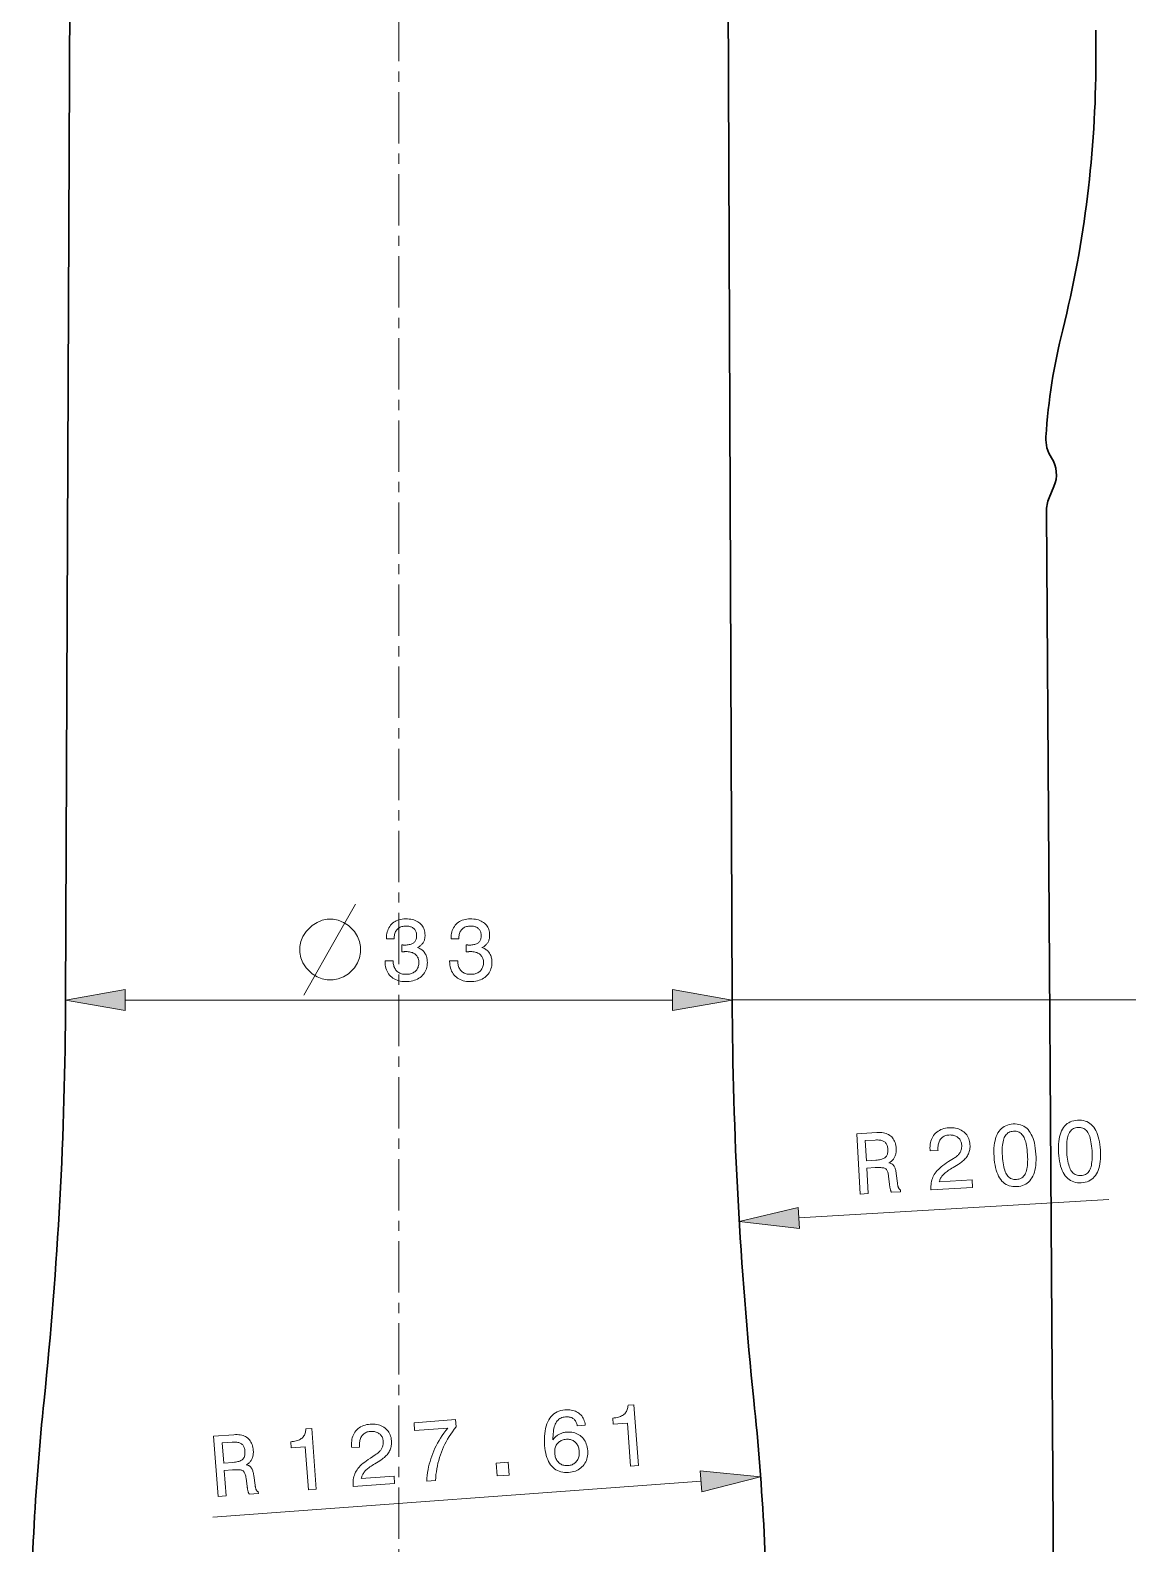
# Model space of a CAD drawing. Header units: millimetres. Extents: x 5 to 286, y 5 to 409.
# Drawn here: x 92.2 to 146.5, y 162 to 236.9 of the extents above; entities that cross this region are included whole.
import ezdxf

# ---------------------------------------------------------------- set-up
doc = ezdxf.new("R2010")
doc.units = ezdxf.units.MM
doc.header["$LTSCALE"] = 0.2
doc.linetypes.add('CENTERX2', pattern=[20.32, 12.7, -2.54, 2.54, -2.54])
doc.layers.add('CENTERLINE', color=4, linetype='CENTERX2')
doc.layers.add('DIMENSIONS', color=2, linetype='Continuous')
doc.layers.add('OUTLINE', color=7, linetype='Continuous', lineweight=25)

msp = doc.modelspace()

# ---------------------------------------------------------------- linework, layer by layer
at = {"layer": 'CENTERLINE', "lineweight": 13}
msp.add_line((110.464, 351.702), (110.464, 69.666), dxfattribs=at)
at = {"layer": 'DIMENSIONS', "lineweight": 13, "ltscale": 0.050457}
for p, q in [((93.964, 188.907), (93.964, 186.888)), ((126.964, 188.907), (126.964, 186.888))]:
    msp.add_line(p, q, dxfattribs=at)
at = {"layer": 'DIMENSIONS', "lineweight": 13}
for p, q in [((96.918, 188.888), (124.009, 188.888)), ((126.964, 188.907), (168.939, 188.907)), ((126.964, 188.907), (168.939, 188.907)), ((125.422, 165.068), (101.246, 163.287))]:
    msp.add_line(p, q, dxfattribs=at)
at = {"layer": 'DIMENSIONS', "lineweight": 13, "ltscale": 0.384163}
msp.add_line((130.261, 178.1), (145.6, 179.008), dxfattribs=at)
at = {"layer": 'DIMENSIONS', "lineweight": 13}
msp.add_lwpolyline([(105.764, 189.138), (107.464, 192.138), (108.314, 193.638)], dxfattribs=at)
for points in [[(107.214, 192.888), (106.914, 192.888), (106.664, 192.838), (106.414, 192.738), (106.164, 192.588), (105.864, 192.288), (105.714, 192.038), (105.614, 191.788), (105.564, 191.538), (105.564, 191.238), (105.614, 190.988), (105.714, 190.738), (105.864, 190.488), (106.164, 190.188), (106.414, 190.038), (106.664, 189.938), (106.914, 189.888), (107.214, 189.888), (107.464, 189.938), (107.714, 190.038), (107.964, 190.188), (108.264, 190.488), (108.414, 190.738), (108.514, 190.988), (108.564, 191.238), (108.564, 191.538), (108.514, 191.788), (108.414, 192.038), (108.264, 192.288), (107.964, 192.588), (107.714, 192.738), (107.464, 192.838)], [(109.775, 190.829), (110.174, 190.829), (110.177, 190.767), (110.183, 190.708), (110.192, 190.652), (110.205, 190.598), (110.22, 190.548), (110.239, 190.5), (110.262, 190.456), (110.287, 190.414), (110.316, 190.375), (110.348, 190.339), (110.382, 190.305), (110.42, 190.276), (110.46, 190.25), (110.503, 190.227), (110.549, 190.208), (110.597, 190.192), (110.648, 190.18), (110.701, 190.172), (110.758, 190.166), (110.817, 190.165), (110.874, 190.166), (110.93, 190.171), (110.982, 190.179), (111.033, 190.19), (111.08, 190.204), (111.126, 190.222), (111.168, 190.242), (111.209, 190.266), (111.246, 190.293), (111.282, 190.323), (111.314, 190.356), (111.343, 190.391), (111.368, 190.428), (111.39, 190.468), (111.409, 190.51), (111.424, 190.555), (111.436, 190.602), (111.444, 190.651), (111.45, 190.703), (111.451, 190.757), (111.45, 190.806), (111.445, 190.853), (111.436, 190.898), (111.424, 190.94), (111.409, 190.98), (111.391, 191.018), (111.369, 191.054), (111.344, 191.088), (111.316, 191.119), (111.284, 191.148), (111.249, 191.175), (111.211, 191.199), (111.171, 191.22), (111.128, 191.238), (111.082, 191.253), (111.034, 191.266), (110.982, 191.276), (110.928, 191.283), (110.872, 191.287), (110.812, 191.288), (110.804, 191.288), (110.795, 191.288), (110.787, 191.288), (110.778, 191.288), (110.769, 191.288), (110.76, 191.287), (110.751, 191.287), (110.742, 191.287), (110.733, 191.287), (110.724, 191.286), (110.714, 191.286), (110.704, 191.285), (110.693, 191.285), (110.682, 191.284), (110.67, 191.284), (110.658, 191.283), (110.645, 191.282), (110.631, 191.281), (110.617, 191.281), (110.602, 191.28), (110.602, 191.619), (110.611, 191.619), (110.62, 191.618), (110.629, 191.618), (110.638, 191.618), (110.647, 191.617), (110.656, 191.617), (110.665, 191.617), (110.673, 191.617), (110.682, 191.616), (110.69, 191.616), (110.699, 191.616), (110.707, 191.616), (110.715, 191.616), (110.723, 191.615), (110.731, 191.615), (110.739, 191.615), (110.746, 191.615), (110.754, 191.615), (110.761, 191.615), (110.768, 191.615), (110.825, 191.616), (110.879, 191.62), (110.929, 191.625), (110.977, 191.633), (111.021, 191.644), (111.063, 191.656), (111.102, 191.671), (111.137, 191.689), (111.17, 191.708), (111.199, 191.73), (111.226, 191.754), (111.25, 191.781), (111.271, 191.81), (111.289, 191.841), (111.304, 191.875), (111.317, 191.911), (111.327, 191.95), (111.334, 191.991), (111.338, 192.035), (111.34, 192.081), (111.338, 192.125), (111.334, 192.168), (111.327, 192.208), (111.318, 192.246), (111.306, 192.282), (111.291, 192.316), (111.273, 192.348), (111.252, 192.378), (111.229, 192.405), (111.204, 192.431), (111.175, 192.454), (111.144, 192.475), (111.111, 192.493), (111.076, 192.509), (111.038, 192.523), (110.997, 192.534), (110.955, 192.542), (110.91, 192.548), (110.862, 192.552), (110.812, 192.553), (110.756, 192.552), (110.703, 192.547), (110.653, 192.539), (110.605, 192.527), (110.56, 192.513), (110.518, 192.495), (110.479, 192.474), (110.442, 192.449), (110.408, 192.422), (110.377, 192.391), (110.349, 192.357), (110.324, 192.32), (110.301, 192.28), (110.282, 192.237), (110.266, 192.191), (110.252, 192.141), (110.242, 192.089), (110.234, 192.034), (110.23, 191.976), (110.228, 191.914), (109.845, 191.914), (109.845, 191.944), (109.847, 192.03), (109.855, 192.113), (109.868, 192.192), (109.886, 192.268), (109.909, 192.34), (109.937, 192.408), (109.97, 192.473), (110.009, 192.534), (110.052, 192.592), (110.101, 192.646), (110.154, 192.696), (110.211, 192.74), (110.271, 192.779), (110.334, 192.813), (110.402, 192.842), (110.472, 192.866), (110.547, 192.884), (110.625, 192.897), (110.706, 192.905), (110.791, 192.907), (110.881, 192.905), (110.967, 192.899), (111.049, 192.888), (111.126, 192.873), (111.199, 192.854), (111.269, 192.831), (111.334, 192.803), (111.394, 192.771), (111.451, 192.735), (111.504, 192.694), (111.552, 192.65), (111.595, 192.603), (111.633, 192.552), (111.666, 192.497), (111.694, 192.439), (111.716, 192.378), (111.734, 192.314), (111.747, 192.246), (111.754, 192.175), (111.757, 192.1), (111.756, 192.057), (111.753, 192.016), (111.748, 191.975), (111.742, 191.936), (111.733, 191.899), (111.722, 191.862), (111.71, 191.827), (111.696, 191.793), (111.679, 191.76), (111.661, 191.729), (111.641, 191.699), (111.619, 191.67), (111.595, 191.643), (111.57, 191.618), (111.542, 191.593), (111.513, 191.571), (111.482, 191.55), (111.449, 191.53), (111.414, 191.512), (111.377, 191.495), (111.425, 191.476), (111.47, 191.455), (111.512, 191.433), (111.553, 191.408), (111.591, 191.382), (111.626, 191.353), (111.66, 191.322), (111.691, 191.29), (111.719, 191.255), (111.745, 191.219), (111.769, 191.18), (111.791, 191.14), (111.809, 191.098), (111.826, 191.055), (111.839, 191.009), (111.851, 190.962), (111.859, 190.914), (111.866, 190.863), (111.87, 190.811), (111.871, 190.757), (111.868, 190.672), (111.859, 190.591), (111.844, 190.513), (111.824, 190.439), (111.797, 190.367), (111.765, 190.3), (111.726, 190.236), (111.682, 190.175), (111.632, 190.117), (111.576, 190.063), (111.515, 190.014), (111.45, 189.969), (111.381, 189.93), (111.308, 189.896), (111.232, 189.867), (111.152, 189.844), (111.067, 189.825), (110.979, 189.812), (110.887, 189.805), (110.791, 189.802), (110.7, 189.805), (110.613, 189.813), (110.53, 189.826), (110.45, 189.845), (110.374, 189.87), (110.302, 189.9), (110.234, 189.935), (110.169, 189.976), (110.109, 190.022), (110.051, 190.074), (109.999, 190.13), (109.952, 190.19), (109.911, 190.253), (109.875, 190.32), (109.844, 190.391), (109.819, 190.466), (109.8, 190.544), (109.786, 190.625), (109.778, 190.71), (109.775, 190.799)], [(112.973, 190.829), (113.372, 190.829), (113.375, 190.767), (113.381, 190.708), (113.39, 190.652), (113.403, 190.598), (113.418, 190.548), (113.437, 190.5), (113.46, 190.456), (113.485, 190.414), (113.514, 190.375), (113.546, 190.339), (113.581, 190.305), (113.618, 190.276), (113.658, 190.25), (113.701, 190.227), (113.747, 190.208), (113.795, 190.192), (113.846, 190.18), (113.9, 190.172), (113.956, 190.166), (114.015, 190.165), (114.073, 190.166), (114.128, 190.171), (114.181, 190.179), (114.231, 190.19), (114.279, 190.204), (114.324, 190.222), (114.367, 190.242), (114.407, 190.266), (114.445, 190.293), (114.48, 190.323), (114.512, 190.356), (114.541, 190.391), (114.566, 190.428), (114.588, 190.468), (114.607, 190.51), (114.622, 190.555), (114.634, 190.602), (114.643, 190.651), (114.648, 190.703), (114.649, 190.757), (114.648, 190.806), (114.643, 190.853), (114.634, 190.898), (114.623, 190.94), (114.608, 190.98), (114.589, 191.018), (114.567, 191.054), (114.542, 191.088), (114.514, 191.119), (114.482, 191.148), (114.447, 191.175), (114.409, 191.199), (114.369, 191.22), (114.326, 191.238), (114.28, 191.253), (114.232, 191.266), (114.181, 191.276), (114.127, 191.283), (114.07, 191.287), (114.011, 191.288), (114.002, 191.288), (113.994, 191.288), (113.985, 191.288), (113.976, 191.288), (113.967, 191.288), (113.959, 191.287), (113.95, 191.287), (113.94, 191.287), (113.931, 191.287), (113.922, 191.286), (113.913, 191.286), (113.902, 191.285), (113.892, 191.285), (113.88, 191.284), (113.868, 191.284), (113.856, 191.283), (113.843, 191.282), (113.829, 191.281), (113.815, 191.281), (113.8, 191.28), (113.8, 191.619), (113.809, 191.619), (113.818, 191.618), (113.827, 191.618), (113.836, 191.618), (113.845, 191.617), (113.854, 191.617), (113.863, 191.617), (113.871, 191.617), (113.88, 191.616), (113.888, 191.616), (113.897, 191.616), (113.905, 191.616), (113.913, 191.616), (113.921, 191.615), (113.929, 191.615), (113.937, 191.615), (113.944, 191.615), (113.952, 191.615), (113.959, 191.615), (113.966, 191.615), (114.023, 191.616), (114.077, 191.62), (114.127, 191.625), (114.175, 191.633), (114.22, 191.644), (114.261, 191.656), (114.3, 191.671), (114.335, 191.689), (114.368, 191.708), (114.397, 191.73), (114.424, 191.754), (114.448, 191.781), (114.469, 191.81), (114.487, 191.841), (114.503, 191.875), (114.515, 191.911), (114.525, 191.95), (114.532, 191.991), (114.536, 192.035), (114.538, 192.081), (114.536, 192.125), (114.532, 192.168), (114.525, 192.208), (114.516, 192.246), (114.504, 192.282), (114.489, 192.316), (114.471, 192.348), (114.451, 192.378), (114.428, 192.405), (114.402, 192.431), (114.373, 192.454), (114.343, 192.475), (114.309, 192.493), (114.274, 192.509), (114.236, 192.523), (114.196, 192.534), (114.153, 192.542), (114.108, 192.548), (114.06, 192.552), (114.011, 192.553), (113.955, 192.552), (113.901, 192.547), (113.851, 192.539), (113.803, 192.527), (113.758, 192.513), (113.716, 192.495), (113.677, 192.474), (113.64, 192.449), (113.606, 192.422), (113.575, 192.391), (113.547, 192.357), (113.522, 192.32), (113.499, 192.28), (113.48, 192.237), (113.464, 192.191), (113.45, 192.141), (113.44, 192.089), (113.433, 192.034), (113.428, 191.976), (113.427, 191.914), (113.043, 191.914), (113.043, 191.944), (113.046, 192.03), (113.053, 192.113), (113.066, 192.192), (113.084, 192.268), (113.107, 192.34), (113.135, 192.408), (113.168, 192.473), (113.207, 192.534), (113.25, 192.592), (113.299, 192.646), (113.352, 192.696), (113.409, 192.74), (113.469, 192.779), (113.533, 192.813), (113.6, 192.842), (113.671, 192.866), (113.745, 192.884), (113.823, 192.897), (113.904, 192.905), (113.99, 192.907), (114.079, 192.905), (114.165, 192.899), (114.247, 192.888), (114.324, 192.873), (114.397, 192.854), (114.467, 192.831), (114.532, 192.803), (114.593, 192.771), (114.649, 192.735), (114.702, 192.694), (114.75, 192.65), (114.793, 192.603), (114.831, 192.552), (114.864, 192.497), (114.892, 192.439), (114.915, 192.378), (114.932, 192.314), (114.945, 192.246), (114.953, 192.175), (114.955, 192.1), (114.954, 192.057), (114.951, 192.016), (114.946, 191.975), (114.94, 191.936), (114.931, 191.899), (114.921, 191.862), (114.908, 191.827), (114.894, 191.793), (114.877, 191.76), (114.859, 191.729), (114.839, 191.699), (114.817, 191.67), (114.793, 191.643), (114.768, 191.618), (114.74, 191.593), (114.711, 191.571), (114.68, 191.55), (114.647, 191.53), (114.612, 191.512), (114.576, 191.495), (114.623, 191.476), (114.668, 191.455), (114.711, 191.433), (114.751, 191.408), (114.789, 191.382), (114.824, 191.353), (114.858, 191.322), (114.889, 191.29), (114.917, 191.255), (114.944, 191.219), (114.967, 191.18), (114.989, 191.14), (115.008, 191.098), (115.024, 191.055), (115.038, 191.009), (115.049, 190.962), (115.058, 190.914), (115.064, 190.863), (115.068, 190.811), (115.069, 190.757), (115.066, 190.672), (115.057, 190.591), (115.042, 190.513), (115.022, 190.439), (114.995, 190.367), (114.963, 190.3), (114.924, 190.236), (114.88, 190.175), (114.83, 190.117), (114.774, 190.063), (114.713, 190.014), (114.648, 189.969), (114.579, 189.93), (114.507, 189.896), (114.43, 189.867), (114.35, 189.844), (114.266, 189.825), (114.177, 189.812), (114.085, 189.805), (113.99, 189.802), (113.899, 189.805), (113.812, 189.813), (113.728, 189.826), (113.649, 189.845), (113.573, 189.87), (113.501, 189.9), (113.432, 189.935), (113.368, 189.976), (113.307, 190.022), (113.25, 190.074), (113.197, 190.13), (113.15, 190.19), (113.109, 190.253), (113.073, 190.32), (113.042, 190.391), (113.018, 190.466), (112.998, 190.544), (112.984, 190.625), (112.976, 190.71), (112.973, 190.799)], [(96.918, 189.409), (93.964, 188.888), (96.918, 188.367)], [(124.009, 188.367), (126.964, 188.888), (124.009, 189.409)], [(143.116, 181.329), (143.11, 181.477), (143.11, 181.619), (143.115, 181.753), (143.126, 181.881), (143.143, 182.002), (143.165, 182.115), (143.194, 182.222), (143.228, 182.322), (143.267, 182.415), (143.313, 182.501), (143.364, 182.579), (143.42, 182.65), (143.482, 182.714), (143.549, 182.77), (143.621, 182.818), (143.699, 182.858), (143.781, 182.891), (143.87, 182.916), (143.963, 182.933), (144.062, 182.943), (144.162, 182.945), (144.257, 182.939), (144.348, 182.925), (144.435, 182.902), (144.517, 182.871), (144.594, 182.833), (144.667, 182.785), (144.735, 182.73), (144.799, 182.667), (144.859, 182.595), (144.913, 182.516), (144.963, 182.429), (145.008, 182.334), (145.048, 182.231), (145.084, 182.12), (145.115, 182.002), (145.14, 181.876), (145.161, 181.742), (145.178, 181.601), (145.189, 181.451), (145.195, 181.302), (145.196, 181.16), (145.191, 181.025), (145.18, 180.897), (145.163, 180.777), (145.141, 180.663), (145.113, 180.557), (145.08, 180.457), (145.04, 180.365), (144.996, 180.28), (144.945, 180.203), (144.889, 180.133), (144.828, 180.07), (144.761, 180.015), (144.689, 179.968), (144.611, 179.928), (144.528, 179.895), (144.439, 179.87), (144.345, 179.853), (144.245, 179.843), (144.146, 179.841), (144.051, 179.848), (143.961, 179.862), (143.875, 179.884), (143.793, 179.915), (143.715, 179.954), (143.642, 180.001), (143.574, 180.056), (143.51, 180.12), (143.45, 180.191), (143.394, 180.27), (143.344, 180.357), (143.298, 180.452), (143.258, 180.554), (143.222, 180.664), (143.191, 180.782), (143.165, 180.907), (143.144, 181.04), (143.128, 181.18)], [(133.302, 179.282), (133.125, 182.273), (134.125, 182.332), (134.211, 182.335), (134.294, 182.333), (134.372, 182.327), (134.447, 182.316), (134.517, 182.301), (134.584, 182.28), (134.647, 182.256), (134.706, 182.226), (134.76, 182.192), (134.811, 182.154), (134.858, 182.111), (134.9, 182.064), (134.938, 182.012), (134.972, 181.957), (135.001, 181.897), (135.025, 181.833), (135.046, 181.764), (135.062, 181.691), (135.073, 181.614), (135.08, 181.533), (135.082, 181.485), (135.082, 181.437), (135.08, 181.392), (135.075, 181.347), (135.069, 181.304), (135.06, 181.263), (135.049, 181.223), (135.037, 181.184), (135.022, 181.147), (135.005, 181.111), (134.986, 181.076), (134.965, 181.043), (134.942, 181.011), (134.917, 180.981), (134.89, 180.953), (134.861, 180.926), (134.83, 180.9), (134.797, 180.876), (134.762, 180.853), (134.725, 180.832), (134.757, 180.823), (134.788, 180.813), (134.817, 180.802), (134.844, 180.789), (134.87, 180.775), (134.893, 180.76), (134.915, 180.743), (134.935, 180.725), (134.953, 180.706), (134.97, 180.685), (134.985, 180.662), (134.999, 180.636), (135.013, 180.606), (135.026, 180.573), (135.037, 180.536), (135.048, 180.496), (135.058, 180.453), (135.068, 180.406), (135.076, 180.356), (135.083, 180.302), (135.144, 179.818), (135.148, 179.787), (135.152, 179.758), (135.157, 179.731), (135.162, 179.706), (135.167, 179.682), (135.173, 179.66), (135.178, 179.64), (135.184, 179.621), (135.191, 179.604), (135.197, 179.589), (135.205, 179.575), (135.212, 179.561), (135.221, 179.549), (135.23, 179.537), (135.239, 179.526), (135.249, 179.516), (135.26, 179.507), (135.272, 179.498), (135.284, 179.49), (135.297, 179.483), (135.301, 179.401), (134.849, 179.374), (134.843, 179.384), (134.836, 179.394), (134.83, 179.406), (134.824, 179.419), (134.819, 179.433), (134.813, 179.447), (134.808, 179.463), (134.802, 179.48), (134.797, 179.497), (134.792, 179.516), (134.787, 179.536), (134.782, 179.557), (134.778, 179.58), (134.773, 179.604), (134.768, 179.629), (134.764, 179.655), (134.76, 179.683), (134.755, 179.713), (134.751, 179.743), (134.747, 179.775), (134.703, 180.161), (134.696, 180.218), (134.687, 180.27), (134.676, 180.317), (134.664, 180.361), (134.65, 180.401), (134.635, 180.436), (134.619, 180.467), (134.601, 180.494), (134.582, 180.517), (134.561, 180.535), (134.536, 180.551), (134.505, 180.564), (134.468, 180.575), (134.425, 180.584), (134.376, 180.591), (134.32, 180.595), (134.259, 180.598), (134.191, 180.598), (134.118, 180.597), (134.038, 180.593), (133.627, 180.569), (133.702, 179.306)], [(136.805, 179.49), (136.804, 179.502), (136.801, 179.59), (136.802, 179.674), (136.808, 179.757), (136.817, 179.836), (136.832, 179.913), (136.85, 179.987), (136.873, 180.058), (136.9, 180.127), (136.931, 180.193), (136.966, 180.256), (137.007, 180.318), (137.055, 180.381), (137.11, 180.443), (137.171, 180.506), (137.238, 180.57), (137.313, 180.633), (137.394, 180.697), (137.481, 180.761), (137.576, 180.826), (137.677, 180.891), (137.923, 181.045), (137.966, 181.072), (138.007, 181.101), (138.045, 181.129), (138.08, 181.158), (138.114, 181.188), (138.144, 181.218), (138.172, 181.249), (138.198, 181.28), (138.221, 181.311), (138.241, 181.343), (138.259, 181.376), (138.275, 181.409), (138.289, 181.444), (138.301, 181.48), (138.31, 181.516), (138.317, 181.553), (138.322, 181.592), (138.325, 181.631), (138.326, 181.671), (138.325, 181.712), (138.32, 181.759), (138.313, 181.804), (138.302, 181.846), (138.288, 181.887), (138.271, 181.925), (138.251, 181.961), (138.228, 181.996), (138.201, 182.028), (138.172, 182.059), (138.139, 182.087), (138.104, 182.113), (138.066, 182.135), (138.027, 182.155), (137.985, 182.172), (137.942, 182.185), (137.896, 182.196), (137.849, 182.203), (137.799, 182.208), (137.747, 182.209), (137.694, 182.207), (137.641, 182.202), (137.59, 182.194), (137.542, 182.182), (137.497, 182.166), (137.454, 182.147), (137.413, 182.124), (137.375, 182.097), (137.34, 182.067), (137.307, 182.034), (137.276, 181.997), (137.249, 181.957), (137.225, 181.914), (137.204, 181.868), (137.186, 181.82), (137.172, 181.77), (137.161, 181.717), (137.153, 181.661), (137.149, 181.603), (137.147, 181.542), (137.15, 181.478), (137.152, 181.442), (136.76, 181.419), (136.757, 181.48), (136.754, 181.573), (136.757, 181.662), (136.765, 181.748), (136.779, 181.83), (136.799, 181.909), (136.824, 181.983), (136.855, 182.055), (136.892, 182.122), (136.934, 182.186), (136.982, 182.247), (137.034, 182.302), (137.091, 182.353), (137.152, 182.398), (137.217, 182.438), (137.287, 182.473), (137.36, 182.502), (137.438, 182.526), (137.52, 182.545), (137.606, 182.558), (137.696, 182.566), (137.782, 182.569), (137.866, 182.567), (137.947, 182.559), (138.024, 182.546), (138.099, 182.529), (138.17, 182.506), (138.238, 182.478), (138.304, 182.444), (138.366, 182.406), (138.425, 182.363), (138.479, 182.315), (138.529, 182.264), (138.573, 182.209), (138.612, 182.151), (138.646, 182.09), (138.674, 182.025), (138.698, 181.957), (138.715, 181.886), (138.728, 181.811), (138.735, 181.733), (138.737, 181.671), (138.736, 181.611), (138.732, 181.553), (138.724, 181.496), (138.713, 181.44), (138.698, 181.386), (138.68, 181.332), (138.659, 181.281), (138.635, 181.23), (138.608, 181.181), (138.577, 181.133), (138.542, 181.086), (138.504, 181.041), (138.463, 180.996), (138.418, 180.952), (138.37, 180.91), (138.319, 180.868), (138.264, 180.827), (138.205, 180.788), (138.143, 180.749), (137.898, 180.606), (137.83, 180.565), (137.767, 180.524), (137.707, 180.485), (137.651, 180.447), (137.6, 180.409), (137.552, 180.373), (137.508, 180.337), (137.469, 180.303), (137.433, 180.269), (137.402, 180.237), (137.373, 180.204), (137.347, 180.171), (137.323, 180.137), (137.301, 180.103), (137.281, 180.068), (137.263, 180.033), (137.248, 179.997), (137.234, 179.96), (137.223, 179.923), (137.214, 179.885), (138.839, 179.982), (138.861, 179.611)], [(139.924, 181.14), (139.918, 181.288), (139.917, 181.43), (139.922, 181.564), (139.934, 181.692), (139.95, 181.813), (139.973, 181.926), (140.001, 182.033), (140.035, 182.133), (140.075, 182.226), (140.12, 182.312), (140.171, 182.391), (140.228, 182.462), (140.289, 182.525), (140.356, 182.581), (140.428, 182.629), (140.506, 182.669), (140.589, 182.702), (140.677, 182.727), (140.77, 182.744), (140.869, 182.754), (140.969, 182.756), (141.065, 182.75), (141.156, 182.736), (141.242, 182.713), (141.324, 182.682), (141.402, 182.644), (141.474, 182.597), (141.543, 182.541), (141.607, 182.478), (141.666, 182.406), (141.721, 182.327), (141.77, 182.24), (141.816, 182.145), (141.856, 182.042), (141.891, 181.931), (141.922, 181.813), (141.948, 181.687), (141.969, 181.553), (141.985, 181.412), (141.997, 181.262), (142.003, 181.113), (142.003, 180.971), (141.998, 180.836), (141.987, 180.708), (141.971, 180.588), (141.949, 180.474), (141.921, 180.368), (141.887, 180.269), (141.848, 180.176), (141.803, 180.091), (141.752, 180.014), (141.697, 179.944), (141.635, 179.881), (141.568, 179.826), (141.496, 179.779), (141.418, 179.739), (141.335, 179.706), (141.246, 179.681), (141.152, 179.664), (141.053, 179.654), (140.953, 179.652), (140.859, 179.659), (140.768, 179.673), (140.682, 179.696), (140.6, 179.726), (140.523, 179.765), (140.45, 179.812), (140.381, 179.867), (140.317, 179.931), (140.257, 180.002), (140.202, 180.082), (140.151, 180.169), (140.106, 180.263), (140.065, 180.366), (140.029, 180.475), (139.999, 180.593), (139.973, 180.718), (139.951, 180.851), (139.935, 180.992)], [(140.336, 181.164), (140.345, 181.044), (140.356, 180.93), (140.37, 180.824), (140.387, 180.724), (140.406, 180.63), (140.428, 180.544), (140.452, 180.465), (140.479, 180.392), (140.509, 180.326), (140.541, 180.267), (140.577, 180.214), (140.615, 180.168), (140.656, 180.127), (140.701, 180.092), (140.748, 180.063), (140.799, 180.04), (140.852, 180.023), (140.909, 180.012), (140.969, 180.007), (141.032, 180.008), (141.095, 180.014), (141.154, 180.026), (141.209, 180.044), (141.26, 180.067), (141.308, 180.095), (141.351, 180.129), (141.391, 180.169), (141.427, 180.214), (141.459, 180.264), (141.487, 180.32), (141.512, 180.382), (141.533, 180.45), (141.551, 180.526), (141.566, 180.607), (141.577, 180.696), (141.585, 180.791), (141.589, 180.893), (141.59, 181.001), (141.588, 181.116), (141.582, 181.238), (141.573, 181.36), (141.562, 181.475), (141.548, 181.582), (141.532, 181.683), (141.513, 181.777), (141.491, 181.864), (141.467, 181.943), (141.441, 182.016), (141.411, 182.082), (141.38, 182.14), (141.345, 182.192), (141.307, 182.239), (141.266, 182.279), (141.222, 182.313), (141.175, 182.342), (141.124, 182.365), (141.071, 182.381), (141.014, 182.392), (140.954, 182.397), (140.89, 182.396), (140.828, 182.39), (140.769, 182.378), (140.714, 182.36), (140.663, 182.337), (140.615, 182.308), (140.572, 182.274), (140.532, 182.234), (140.495, 182.189), (140.463, 182.138), (140.434, 182.081), (140.409, 182.019), (140.387, 181.95), (140.369, 181.874), (140.354, 181.792), (140.342, 181.704), (140.334, 181.609), (140.329, 181.507), (140.328, 181.399), (140.33, 181.285)], [(143.529, 181.353), (143.537, 181.233), (143.549, 181.119), (143.563, 181.012), (143.579, 180.913), (143.598, 180.819), (143.62, 180.733), (143.645, 180.654), (143.672, 180.581), (143.701, 180.515), (143.734, 180.456), (143.769, 180.403), (143.807, 180.357), (143.849, 180.316), (143.893, 180.281), (143.941, 180.252), (143.991, 180.229), (144.045, 180.212), (144.102, 180.201), (144.162, 180.196), (144.224, 180.197), (144.287, 180.203), (144.346, 180.215), (144.401, 180.233), (144.453, 180.256), (144.5, 180.284), (144.544, 180.318), (144.584, 180.358), (144.62, 180.403), (144.652, 180.453), (144.68, 180.509), (144.705, 180.571), (144.726, 180.639), (144.744, 180.714), (144.758, 180.796), (144.769, 180.885), (144.777, 180.98), (144.782, 181.082), (144.783, 181.19), (144.78, 181.305), (144.775, 181.427), (144.766, 181.549), (144.755, 181.664), (144.741, 181.771), (144.724, 181.872), (144.705, 181.966), (144.684, 182.053), (144.66, 182.132), (144.633, 182.205), (144.604, 182.271), (144.572, 182.329), (144.538, 182.381), (144.5, 182.428), (144.459, 182.468), (144.415, 182.502), (144.367, 182.531), (144.317, 182.554), (144.263, 182.57), (144.206, 182.581), (144.146, 182.586), (144.083, 182.585), (144.021, 182.579), (143.962, 182.567), (143.907, 182.549), (143.855, 182.526), (143.808, 182.497), (143.764, 182.463), (143.724, 182.423), (143.688, 182.378), (143.655, 182.327), (143.627, 182.27), (143.601, 182.208), (143.58, 182.139), (143.561, 182.063), (143.546, 181.981), (143.535, 181.893), (143.527, 181.798), (143.522, 181.696), (143.521, 181.588), (143.523, 181.474)], [(134.035, 181.959), (133.547, 181.93), (133.606, 180.935), (134.067, 180.962), (134.135, 180.967), (134.198, 180.975), (134.258, 180.984), (134.313, 180.995), (134.363, 181.009), (134.409, 181.024), (134.451, 181.042), (134.488, 181.061), (134.521, 181.083), (134.55, 181.107), (134.575, 181.133), (134.597, 181.162), (134.616, 181.194), (134.632, 181.229), (134.645, 181.267), (134.655, 181.308), (134.662, 181.352), (134.667, 181.398), (134.668, 181.448), (134.666, 181.5), (134.662, 181.552), (134.655, 181.6), (134.645, 181.645), (134.633, 181.687), (134.619, 181.726), (134.601, 181.761), (134.582, 181.794), (134.559, 181.823), (134.534, 181.849), (134.507, 181.872), (134.476, 181.892), (134.442, 181.91), (134.404, 181.925), (134.362, 181.937), (134.317, 181.947), (134.268, 181.955), (134.215, 181.959), (134.159, 181.962), (134.099, 181.962)], [(130.23, 178.621), (127.311, 177.926), (130.291, 177.58)], [(119.689, 167.843), (119.294, 167.814), (119.285, 167.859), (119.274, 167.902), (119.26, 167.942), (119.245, 167.98), (119.227, 168.016), (119.207, 168.049), (119.185, 168.08), (119.161, 168.108), (119.134, 168.134), (119.106, 168.158), (119.075, 168.179), (119.043, 168.198), (119.009, 168.214), (118.973, 168.227), (118.935, 168.238), (118.895, 168.246), (118.853, 168.252), (118.809, 168.255), (118.764, 168.255), (118.716, 168.253), (118.652, 168.246), (118.592, 168.233), (118.535, 168.215), (118.482, 168.192), (118.432, 168.164), (118.385, 168.131), (118.342, 168.093), (118.302, 168.049), (118.266, 168.001), (118.234, 167.947), (118.204, 167.888), (118.178, 167.823), (118.156, 167.754), (118.136, 167.679), (118.12, 167.598), (118.108, 167.512), (118.098, 167.421), (118.092, 167.325), (118.089, 167.223), (118.09, 167.116), (118.113, 167.15), (118.138, 167.182), (118.164, 167.212), (118.191, 167.241), (118.219, 167.269), (118.249, 167.295), (118.28, 167.32), (118.312, 167.343), (118.345, 167.365), (118.38, 167.385), (118.415, 167.403), (118.452, 167.421), (118.489, 167.436), (118.528, 167.45), (118.568, 167.462), (118.608, 167.473), (118.65, 167.482), (118.692, 167.489), (118.736, 167.495), (118.78, 167.499), (118.864, 167.502), (118.945, 167.5), (119.022, 167.492), (119.098, 167.478), (119.17, 167.459), (119.24, 167.434), (119.306, 167.403), (119.37, 167.367), (119.432, 167.325), (119.49, 167.277), (119.544, 167.225), (119.594, 167.169), (119.638, 167.108), (119.678, 167.044), (119.712, 166.976), (119.741, 166.905), (119.765, 166.829), (119.785, 166.749), (119.799, 166.666), (119.808, 166.579), (119.811, 166.491), (119.809, 166.406), (119.801, 166.325), (119.787, 166.246), (119.767, 166.17), (119.742, 166.097), (119.71, 166.027), (119.673, 165.959), (119.63, 165.895), (119.58, 165.834), (119.526, 165.777), (119.469, 165.725), (119.407, 165.678), (119.341, 165.637), (119.272, 165.601), (119.198, 165.57), (119.121, 165.545), (119.04, 165.525), (118.955, 165.51), (118.866, 165.501), (118.763, 165.497), (118.665, 165.501), (118.571, 165.512), (118.481, 165.531), (118.395, 165.558), (118.314, 165.592), (118.238, 165.634), (118.165, 165.684), (118.098, 165.741), (118.034, 165.806), (117.975, 165.878), (117.922, 165.956), (117.873, 166.042), (117.83, 166.135), (117.792, 166.234), (117.758, 166.341), (117.73, 166.454), (117.708, 166.574), (117.69, 166.7), (117.677, 166.834), (117.669, 166.991), (117.666, 167.142), (117.671, 167.285), (117.682, 167.422), (117.699, 167.552), (117.723, 167.675), (117.753, 167.792), (117.79, 167.901), (117.833, 168.004), (117.883, 168.1), (117.939, 168.188), (118, 168.268), (118.066, 168.339), (118.138, 168.402), (118.216, 168.456), (118.299, 168.502), (118.387, 168.54), (118.481, 168.569), (118.58, 168.589), (118.684, 168.602), (118.768, 168.606), (118.848, 168.605), (118.926, 168.6), (118.999, 168.59), (119.07, 168.576), (119.137, 168.557), (119.201, 168.533), (119.262, 168.505), (119.32, 168.472), (119.374, 168.435), (119.424, 168.393), (119.471, 168.348), (119.513, 168.298), (119.551, 168.245), (119.584, 168.188), (119.614, 168.126), (119.639, 168.061), (119.66, 167.992), (119.677, 167.919)], [(121.929, 165.814), (121.773, 167.941), (121.075, 167.89), (121.052, 168.195), (121.127, 168.203), (121.198, 168.213), (121.264, 168.226), (121.326, 168.241), (121.385, 168.258), (121.439, 168.278), (121.489, 168.299), (121.534, 168.324), (121.576, 168.35), (121.614, 168.379), (121.647, 168.41), (121.678, 168.445), (121.705, 168.482), (121.729, 168.523), (121.75, 168.567), (121.768, 168.614), (121.782, 168.663), (121.794, 168.716), (121.802, 168.773), (121.806, 168.832), (122.099, 168.853), (122.321, 165.842)], [(108.198, 164.802), (108.197, 164.814), (108.193, 164.902), (108.193, 164.986), (108.197, 165.069), (108.206, 165.148), (108.219, 165.225), (108.236, 165.299), (108.257, 165.371), (108.283, 165.44), (108.314, 165.507), (108.348, 165.571), (108.389, 165.633), (108.435, 165.696), (108.489, 165.76), (108.549, 165.824), (108.616, 165.888), (108.689, 165.953), (108.769, 166.018), (108.856, 166.083), (108.949, 166.149), (109.049, 166.215), (109.293, 166.373), (109.336, 166.401), (109.376, 166.43), (109.414, 166.459), (109.449, 166.489), (109.482, 166.519), (109.512, 166.549), (109.54, 166.58), (109.565, 166.612), (109.587, 166.644), (109.607, 166.676), (109.625, 166.709), (109.64, 166.743), (109.654, 166.777), (109.665, 166.813), (109.674, 166.85), (109.68, 166.887), (109.685, 166.926), (109.687, 166.965), (109.688, 167.005), (109.686, 167.046), (109.681, 167.093), (109.672, 167.137), (109.661, 167.18), (109.647, 167.22), (109.629, 167.258), (109.608, 167.294), (109.585, 167.328), (109.558, 167.36), (109.528, 167.39), (109.494, 167.418), (109.459, 167.443), (109.421, 167.466), (109.381, 167.485), (109.339, 167.501), (109.296, 167.514), (109.25, 167.523), (109.202, 167.53), (109.153, 167.534), (109.101, 167.534), (109.047, 167.532), (108.994, 167.526), (108.944, 167.517), (108.896, 167.504), (108.851, 167.488), (108.808, 167.468), (108.768, 167.444), (108.73, 167.417), (108.695, 167.387), (108.663, 167.353), (108.633, 167.315), (108.606, 167.275), (108.583, 167.232), (108.562, 167.186), (108.545, 167.138), (108.532, 167.087), (108.522, 167.034), (108.515, 166.978), (108.511, 166.92), (108.511, 166.859), (108.514, 166.795), (108.517, 166.759), (108.126, 166.731), (108.121, 166.791), (108.117, 166.884), (108.118, 166.974), (108.126, 167.059), (108.139, 167.142), (108.157, 167.22), (108.181, 167.296), (108.211, 167.367), (108.247, 167.435), (108.288, 167.5), (108.335, 167.561), (108.387, 167.618), (108.443, 167.669), (108.503, 167.715), (108.568, 167.756), (108.637, 167.792), (108.71, 167.822), (108.787, 167.847), (108.868, 167.867), (108.954, 167.882), (109.044, 167.891), (109.131, 167.895), (109.215, 167.894), (109.295, 167.887), (109.373, 167.876), (109.448, 167.859), (109.52, 167.837), (109.588, 167.81), (109.654, 167.778), (109.716, 167.74), (109.776, 167.698), (109.832, 167.651), (109.882, 167.6), (109.927, 167.547), (109.967, 167.489), (110.001, 167.428), (110.031, 167.364), (110.055, 167.296), (110.074, 167.225), (110.087, 167.15), (110.096, 167.072), (110.099, 167.011), (110.098, 166.951), (110.095, 166.893), (110.088, 166.835), (110.077, 166.779), (110.064, 166.725), (110.047, 166.671), (110.026, 166.619), (110.003, 166.569), (109.976, 166.519), (109.946, 166.471), (109.912, 166.423), (109.875, 166.377), (109.834, 166.332), (109.79, 166.287), (109.743, 166.244), (109.692, 166.202), (109.637, 166.16), (109.579, 166.12), (109.518, 166.081), (109.275, 165.934), (109.208, 165.892), (109.145, 165.85), (109.086, 165.81), (109.03, 165.771), (108.979, 165.733), (108.932, 165.696), (108.889, 165.66), (108.85, 165.624), (108.815, 165.59), (108.784, 165.557), (108.756, 165.524), (108.73, 165.491), (108.706, 165.457), (108.685, 165.422), (108.666, 165.387), (108.648, 165.352), (108.633, 165.315), (108.621, 165.279), (108.61, 165.241), (108.602, 165.203), (110.225, 165.323), (110.252, 164.953)], [(111.839, 165.07), (111.85, 165.215), (111.865, 165.358), (111.885, 165.499), (111.908, 165.639), (111.936, 165.777), (111.967, 165.913), (112.004, 166.048), (112.044, 166.181), (112.088, 166.312), (112.137, 166.442), (112.19, 166.57), (112.248, 166.698), (112.31, 166.824), (112.377, 166.95), (112.449, 167.076), (112.526, 167.201), (112.607, 167.324), (112.693, 167.448), (112.783, 167.57), (112.879, 167.692), (111.243, 167.571), (111.214, 167.964), (113.264, 168.115), (113.29, 167.758), (113.198, 167.639), (113.111, 167.518), (113.028, 167.396), (112.949, 167.273), (112.874, 167.148), (112.804, 167.022), (112.738, 166.895), (112.677, 166.766), (112.62, 166.636), (112.567, 166.504), (112.518, 166.371), (112.474, 166.236), (112.434, 166.1), (112.398, 165.962), (112.367, 165.823), (112.34, 165.682), (112.317, 165.539), (112.299, 165.395), (112.285, 165.249), (112.275, 165.102)], [(101.509, 164.309), (101.289, 167.296), (102.288, 167.37), (102.374, 167.374), (102.456, 167.374), (102.535, 167.368), (102.61, 167.359), (102.681, 167.344), (102.748, 167.325), (102.811, 167.301), (102.87, 167.273), (102.925, 167.24), (102.976, 167.202), (103.024, 167.16), (103.067, 167.113), (103.105, 167.062), (103.14, 167.007), (103.17, 166.947), (103.195, 166.884), (103.217, 166.815), (103.234, 166.743), (103.246, 166.666), (103.254, 166.585), (103.257, 166.537), (103.257, 166.489), (103.256, 166.444), (103.252, 166.399), (103.246, 166.356), (103.238, 166.314), (103.228, 166.274), (103.216, 166.235), (103.202, 166.198), (103.185, 166.161), (103.167, 166.127), (103.146, 166.093), (103.124, 166.061), (103.099, 166.031), (103.073, 166.002), (103.044, 165.974), (103.013, 165.948), (102.981, 165.924), (102.946, 165.901), (102.909, 165.879), (102.942, 165.871), (102.973, 165.861), (103.002, 165.85), (103.029, 165.838), (103.055, 165.824), (103.079, 165.809), (103.101, 165.792), (103.121, 165.775), (103.14, 165.756), (103.156, 165.735), (103.172, 165.713), (103.187, 165.687), (103.201, 165.657), (103.214, 165.624), (103.226, 165.588), (103.237, 165.548), (103.248, 165.504), (103.258, 165.458), (103.267, 165.408), (103.275, 165.354), (103.343, 164.871), (103.347, 164.84), (103.352, 164.811), (103.357, 164.784), (103.362, 164.759), (103.368, 164.735), (103.374, 164.713), (103.38, 164.693), (103.386, 164.674), (103.393, 164.658), (103.4, 164.642), (103.407, 164.629), (103.415, 164.615), (103.423, 164.603), (103.433, 164.591), (103.442, 164.581), (103.453, 164.571), (103.464, 164.561), (103.475, 164.553), (103.488, 164.545), (103.5, 164.538), (103.506, 164.456), (103.054, 164.423), (103.048, 164.432), (103.042, 164.443), (103.035, 164.455), (103.029, 164.467), (103.023, 164.481), (103.017, 164.496), (103.012, 164.511), (103.006, 164.528), (103.001, 164.545), (102.995, 164.564), (102.99, 164.584), (102.985, 164.605), (102.98, 164.627), (102.975, 164.651), (102.97, 164.676), (102.965, 164.703), (102.961, 164.731), (102.956, 164.76), (102.951, 164.791), (102.947, 164.823), (102.897, 165.208), (102.889, 165.264), (102.879, 165.316), (102.868, 165.364), (102.855, 165.407), (102.841, 165.446), (102.826, 165.481), (102.809, 165.512), (102.79, 165.539), (102.771, 165.561), (102.749, 165.58), (102.724, 165.595), (102.693, 165.607), (102.656, 165.618), (102.613, 165.626), (102.564, 165.633), (102.508, 165.636), (102.447, 165.638), (102.379, 165.638), (102.305, 165.635), (102.226, 165.63), (101.816, 165.6), (101.909, 164.338)], [(105.982, 164.638), (105.825, 166.766), (105.127, 166.715), (105.105, 167.019), (105.179, 167.028), (105.25, 167.038), (105.316, 167.051), (105.379, 167.066), (105.437, 167.083), (105.491, 167.102), (105.541, 167.124), (105.587, 167.148), (105.628, 167.175), (105.666, 167.204), (105.7, 167.235), (105.73, 167.269), (105.758, 167.307), (105.782, 167.348), (105.803, 167.391), (105.82, 167.438), (105.835, 167.488), (105.846, 167.541), (105.854, 167.597), (105.859, 167.656), (106.151, 167.678), (106.373, 164.667)], [(119.392, 166.544), (119.386, 166.601), (119.377, 166.656), (119.365, 166.708), (119.35, 166.757), (119.332, 166.804), (119.311, 166.848), (119.287, 166.89), (119.259, 166.929), (119.229, 166.965), (119.195, 166.999), (119.16, 167.03), (119.122, 167.057), (119.083, 167.08), (119.042, 167.1), (118.999, 167.116), (118.954, 167.128), (118.908, 167.137), (118.86, 167.143), (118.81, 167.144), (118.758, 167.142), (118.7, 167.136), (118.646, 167.127), (118.594, 167.114), (118.545, 167.099), (118.499, 167.08), (118.455, 167.057), (118.414, 167.032), (118.376, 167.003), (118.341, 166.971), (118.309, 166.936), (118.28, 166.898), (118.254, 166.857), (118.232, 166.814), (118.214, 166.769), (118.199, 166.722), (118.187, 166.672), (118.179, 166.62), (118.175, 166.566), (118.174, 166.509), (118.177, 166.45), (118.183, 166.391), (118.192, 166.335), (118.204, 166.282), (118.219, 166.231), (118.238, 166.184), (118.26, 166.138), (118.284, 166.096), (118.312, 166.056), (118.343, 166.019), (118.377, 165.985), (118.414, 165.954), (118.452, 165.927), (118.493, 165.903), (118.536, 165.883), (118.581, 165.867), (118.628, 165.854), (118.677, 165.846), (118.728, 165.841), (118.782, 165.839), (118.837, 165.841), (118.89, 165.847), (118.94, 165.856), (118.988, 165.869), (119.034, 165.885), (119.077, 165.905), (119.118, 165.928), (119.157, 165.955), (119.194, 165.985), (119.228, 166.018), (119.26, 166.055), (119.289, 166.095), (119.314, 166.137), (119.336, 166.181), (119.355, 166.227), (119.37, 166.275), (119.381, 166.325), (119.389, 166.376), (119.393, 166.43), (119.394, 166.486)], [(102.203, 166.996), (101.715, 166.96), (101.789, 165.965), (102.249, 165.999), (102.317, 166.006), (102.381, 166.014), (102.44, 166.024), (102.495, 166.036), (102.545, 166.05), (102.591, 166.066), (102.632, 166.085), (102.67, 166.105), (102.702, 166.127), (102.73, 166.151), (102.755, 166.178), (102.777, 166.207), (102.795, 166.24), (102.811, 166.275), (102.823, 166.313), (102.833, 166.354), (102.839, 166.398), (102.843, 166.444), (102.843, 166.494), (102.841, 166.546), (102.836, 166.597), (102.828, 166.646), (102.818, 166.691), (102.805, 166.732), (102.79, 166.771), (102.772, 166.806), (102.752, 166.838), (102.729, 166.867), (102.704, 166.893), (102.676, 166.916), (102.645, 166.935), (102.611, 166.952), (102.573, 166.967), (102.531, 166.979), (102.485, 166.988), (102.436, 166.995), (102.383, 166.999), (102.327, 167), (102.267, 166.999)], [(115.33, 165.327), (115.282, 165.968), (115.877, 166.012), (115.925, 165.371)], [(125.461, 164.549), (128.369, 165.285), (125.384, 165.588)]]:
    msp.add_lwpolyline(points, close=True, dxfattribs=at)
for points in [[(96.918, 189.409), (93.964, 188.888), (96.918, 189.409), (96.918, 188.367)], [(124.009, 188.367), (126.964, 188.888), (124.009, 188.367), (124.009, 189.409)], [(130.23, 178.621), (127.311, 177.926), (130.23, 178.621), (130.291, 177.58)], [(125.461, 164.549), (128.369, 165.285), (125.461, 164.549), (125.384, 165.588)]]:
    msp.add_solid(points, dxfattribs=at)
at = {"layer": 'OUTLINE', "lineweight": 30}
for p, q in [((94.214, 248.907), (93.964, 188.907)), ((126.714, 248.907), (126.964, 188.907)), ((142.514, 213.073), (143.214, 107.333))]:
    msp.add_line(p, q, dxfattribs=at)
at = {"layer": 'OUTLINE', "lineweight": 30, "ltscale": 0.0375}
msp.add_line((144.964, 235.407), (144.964, 236.907), dxfattribs=at)
at = {"layer": 'OUTLINE', "lineweight": 30, "ltscale": 0.015264}
msp.add_line((142.652, 213.754), (142.892, 214.315), dxfattribs=at)
at = {"layer": 'OUTLINE', "lineweight": 30}
for centre, radius, start, end in [((89.964, 235.407), 55, 345.97257, 359.99999), ((172.429, 214.804), 30, 165.97256, 176.23736), ((144.19, 216.661), 1.7, 176.23742, 213.24449), ((141.514, 214.907), 1.5, 336.77647, 33.24453), ((144.214, 213.084), 1.7, 156.77653, 180.37919), ((-106.034, 189.74), 200, 354.07226, 359.76127), ((326.962, 189.74), 200, 180.23874, 185.92774), ((219.821, 155.907), 127.607, 174.07226, 180.00001), ((1.107, 155.907), 127.607, 0, 5.92774)]:
    msp.add_arc(centre, radius, start, end, dxfattribs=at)

doc.saveas('drawing.dxf')
